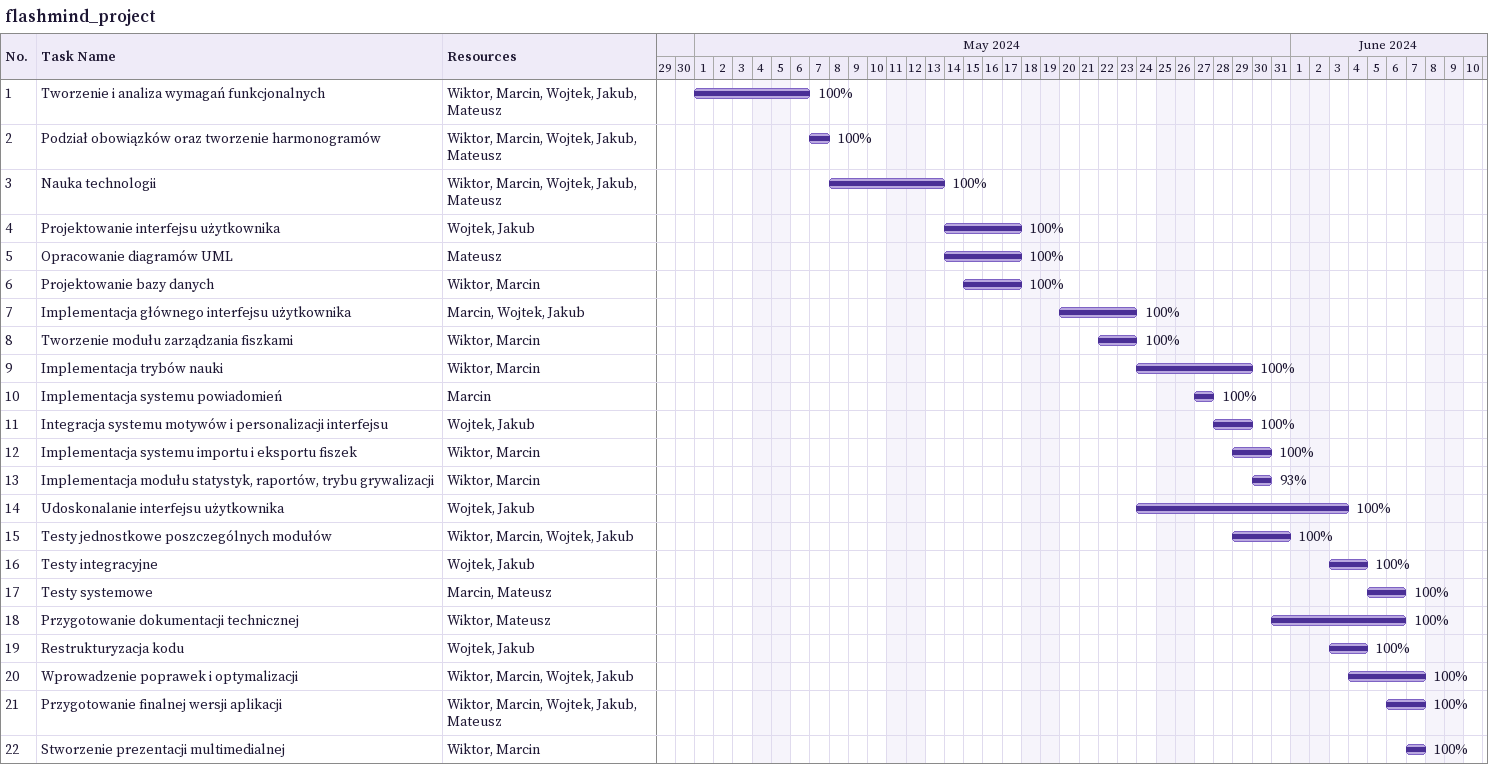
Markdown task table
flashmind_project

| ID | Task | Start | Finish | Resources | % complete |
|---|---|---|---|---|---|
| 1 | Tworzenie i analiza wymagań funkcjonalnych | 2024-05-01 | 2024-05-06 | Wiktor, Marcin, Wojtek, Jakub, Mateusz | 100 |
| 2 | Podział obowiązków oraz tworzenie harmonogramów | 2024-05-07 | 2024-05-07 | Wiktor, Marcin, Wojtek, Jakub, Mateusz | 100 |
| 3 | Nauka technologii | 2024-05-08 | 2024-05-13 | Wiktor, Marcin, Wojtek, Jakub, Mateusz | 100 |
| 4 | Projektowanie interfejsu użytkownika | 2024-05-14 | 2024-05-17 | Wojtek, Jakub | 100 |
| 5 | Opracowanie diagramów UML | 2024-05-14 | 2024-05-17 | Mateusz | 100 |
| 6 | Projektowanie bazy danych | 2024-05-15 | 2024-05-17 | Wiktor, Marcin | 100 |
| 7 | Implementacja głównego interfejsu użytkownika | 2024-05-20 | 2024-05-23 | Marcin, Wojtek, Jakub | 100 |
| 8 | Tworzenie modułu zarządzania fiszkami | 2024-05-22 | 2024-05-23 | Wiktor, Marcin | 100 |
| 9 | Implementacja trybów nauki | 2024-05-24 | 2024-05-29 | Wiktor, Marcin | 100 |
| 10 | Implementacja systemu powiadomień | 2024-05-27 | 2024-05-27 | Marcin | 100 |
| 11 | Integracja systemu motywów i personalizacji interfejsu | 2024-05-28 | 2024-05-29 | Wojtek, Jakub | 100 |
| 12 | Implementacja systemu importu i eksportu fiszek | 2024-05-29 | 2024-05-30 | Wiktor, Marcin | 100 |
| 13 | Implementacja modułu statystyk, raportów, trybu grywalizacji | 2024-05-30 | 2024-05-30 | Wiktor, Marcin | 93 |
| 14 | Udoskonalanie interfejsu użytkownika | 2024-05-24 | 2024-06-03 | Wojtek, Jakub | 100 |
| 15 | Testy jednostkowe poszczególnych modułów | 2024-05-29 | 2024-05-31 | Wiktor, Marcin, Wojtek, Jakub | 100 |
| 16 | Testy integracyjne | 2024-06-03 | 2024-06-04 | Wojtek, Jakub | 100 |
| 17 | Testy systemowe | 2024-06-05 | 2024-06-06 | Marcin, Mateusz | 100 |
| 18 | Przygotowanie dokumentacji technicznej | 2024-05-31 | 2024-06-06 | Wiktor, Mateusz | 100 |
| 19 | Restrukturyzacja kodu | 2024-06-03 | 2024-06-04 | Wojtek, Jakub | 100 |
| 20 | Wprowadzenie poprawek i optymalizacji | 2024-06-04 | 2024-06-07 | Wiktor, Marcin, Wojtek, Jakub | 100 |
| 21 | Przygotowanie finalnej wersji aplikacji | 2024-06-06 | 2024-06-07 | Wiktor, Marcin, Wojtek, Jakub, Mateusz | 100 |
| 22 | Stworzenie prezentacji multimedialnej | 2024-06-07 | 2024-06-07 | Wiktor, Marcin | 100 |
